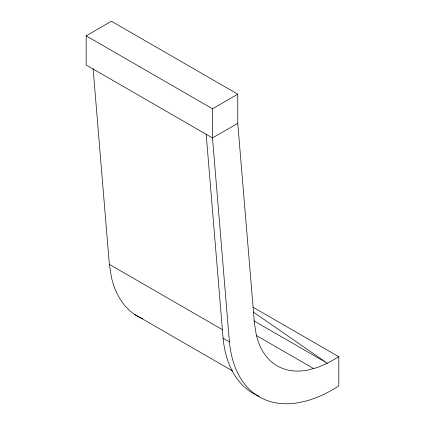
<?xml version="1.0" encoding="UTF-8"?>
<svg xmlns="http://www.w3.org/2000/svg" width="425" height="425" viewBox="0 0 425 425"><rect width="100%" height="100%" fill="white"/><g stroke="black" fill="none" stroke-linecap="round" stroke-linejoin="round"><path stroke-width="0.64" d="M229.41 341.875L212.5 137.944L86.169 65.009L86.169 35.838L111.435 21.25L237.766 94.185L237.766 123.362L254.479 323.611L256.264 334.64A111.297 64.255 -60 0 0 307.859 370.079L317.502 367.466L327.393 363.279L338.831 356.756L338.831 385.932A147.098 84.931 -60 0 1 229.41 341.875L223.093 338.226L206.183 134.3M86.169 35.838L212.5 108.773L237.766 94.185M237.766 123.362L212.5 137.944L212.5 108.773M253.268 307.36L338.831 356.756M253.895 320.848L327.393 363.279L253.337 312.067M256.716 335.713L313.565 368.533M93.118 68.622L109.347 264.371L222.472 329.683M134.39 314.261L232.581 370.951M109.347 264.371L111.462 277.429A138.146 79.762 -60 0 0 142.715 318.798M259.223 396.265A147.098 84.931 -60 0 1 223.093 338.226"/></g></svg>
